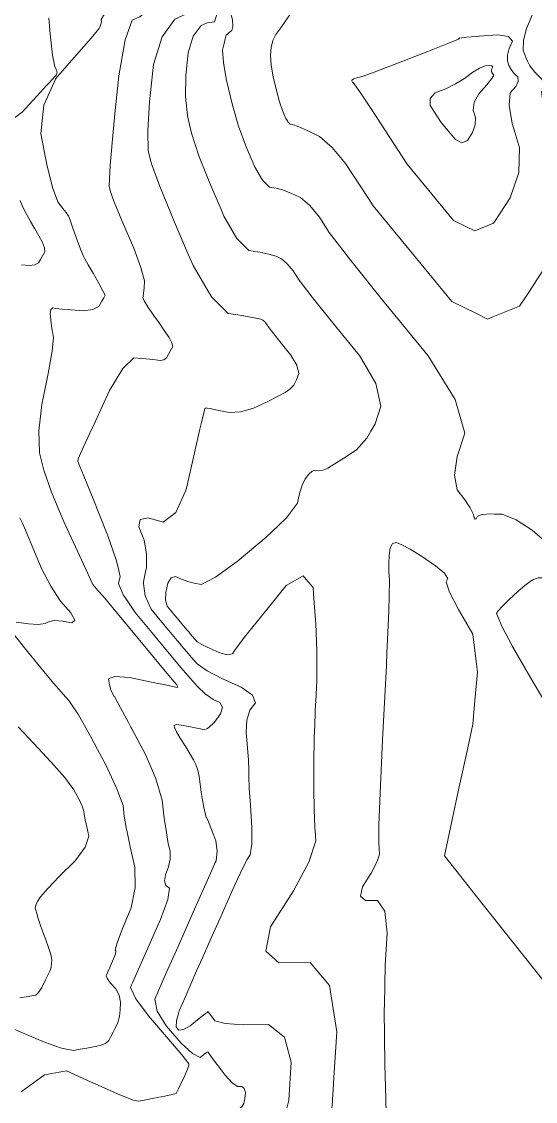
# Model space of a CAD drawing. Header units: inches. Extents: x 1337389 to 1347141, y 407035 to 414577.
# Drawn here: x 1339884 to 1340205, y 407457 to 408130 of the extents above; entities that cross this region are included whole.
import ezdxf

# ---------------------------------------------------------------- set-up
doc = ezdxf.new("R2010")
doc.units = ezdxf.units.IN
doc.header["$MEASUREMENT"] = 0
doc.layers.add('Topo', color=7, linetype='Continuous', lineweight=15, true_color=0x459900)

msp = doc.modelspace()

# ---------------------------------------------------------------- linework, layer by layer
at = {"layer": 'Topo'}
for p, q in [((1340167.695, 408120.5119, 1125), (1340169.4358, 408120.6739, 1125)), ((1340050.0631, 408067.8592, 1120), (1340049.1489, 408069.4261, 1120)), ((1340191.8451, 408060.8339, 1125), (1340194.4011, 408052.478, 1125)), ((1340103.602, 408014.8841, 1120), (1340100.6, 408019.4731, 1120)), ((1340123.946, 407990.134, 1120), (1340103.602, 408014.8841, 1120)), ((1339902.4681, 407944.218, 1095), (1339902.4699, 407944.1831, 1095)), ((1340066.399, 407773.143, 1110), (1340067.2351, 407762.268, 1110)), ((1340067.3548, 407699.128, 1110), (1340067.0871, 407691.4249, 1110)), ((1340079.0779, 407471.769, 1110), (1340078.5741, 407464.13, 1110)), ((1340078.5741, 407464.13, 1110), (1340078.1829, 407458.1941, 1110))]:
    msp.add_line(p, q, dxfattribs=at)
for points, elevation in [([(1340011.3548, 408097.7708), (1340010.1969, 408104.2919), (1340009.6551, 408111.9579), (1340010.5549, 408116.1298), (1340011.232, 408119.0581), (1340011.6851, 408120.742), (1340011.9161, 408121.181), (1340012.615, 408121.8863), (1340013.7819, 408122.8571), (1340015.4181, 408124.093), (1340016.0671, 408126.7482), (1340015.7299, 408130.82), (1340014.4058, 408136.3089), (1340014.514, 408141.2871), (1340016.055, 408145.752), (1340019.0269, 408149.7061), (1340023.3149, 408155.6981), (1340028.917, 408163.729), (1340035.8331, 408173.797), (1340039.562, 408183.2401), (1340040.1018, 408192.0557), (1340037.4541, 408200.247), (1340039.6644, 408208.2501), (1340044.3991, 408213.488)], 1115), ([(1339959.0019, 408168.3349), (1339961.4869, 408164.88), (1339966.0629, 408158.5291), (1339968.563, 408155.0731), (1339968.9879, 408154.511), (1339968.0651, 408152.9569), (1339965.793, 408150.412), (1339962.1732, 408146.8739), (1339960.22, 408143.5689), (1339959.933, 408140.4948), (1339961.313, 408137.6521), (1339960.6531, 408135.052), (1339957.951, 408132.6929), (1339953.2081, 408130.575), (1339948.896, 408118.292), (1339945.013, 408095.8431), (1339942.526, 408072.35)], 1100), ([(1340000, 408170.7858), (1340000.926, 408167.639), (1340003.1732, 408158.845), (1340006.2709, 408145.998), (1340006.7489, 408136.2321), (1340004.607, 408129.549), (1340000, 408128.9659)], 1110), ([(1339944.789, 408149.2979), (1339945.3161, 408148.572), (1339946.3939, 408147.146), (1339945.6059, 408144.7219), (1339942.9489, 408141.299), (1339938.4251, 408136.8782), (1339935.433, 408133.4549), (1339933.9719, 408131.0279), (1339934.0429, 408129.6), (1339933.8271, 408128.1591), (1339933.3251, 408126.7059), (1339932.5361, 408125.2412), (1339927.646, 408119.317), (1339918.6541, 408108.9318), (1339905.5612, 408094.088), (1339905.4741, 408093.8991)], 1095), ([(1340045.9199, 408125.889), (1340048.659, 408129.709), (1340052.9921, 408135.913), (1340058.2511, 408143.5681), (1340063.583, 408148.0029)], 1120), ([(1340000, 408141.89), (1339997.9021, 408140.0179), (1339990.8161, 408136.117), (1339979.9449, 408131.2631), (1339971.874, 408120.2409), (1339966.6022, 408103.0521), (1339964.1301, 408079.6949), (1339963.0401, 408061.7311), (1339963.3339, 408049.16), (1339965.011, 408041.983), (1339965.3279, 408041.1139)], 1105), ([(1340186.8339, 408143.9808), (1340193.2511, 408141.1722), (1340199.8258, 408141.643), (1340202.985, 408139.1761), (1340202.7279, 408133.7719), (1340199.054, 408125.4309), (1340197.1819, 408118.168), (1340197.1121, 408111.983), (1340198.8451, 408106.8761), (1340199.7509, 408105.1549)], 1120), ([(1339901.2411, 408132.108), (1339902.1609, 408121.886), (1339903.6659, 408108.9), (1339905.005, 408101.4909), (1339906.1791, 408099.6568), (1339906.4909, 408097.9421), (1339905.941, 408096.3461), (1339904.5289, 408094.868), (1339904.3881, 408094.7149)], 1090), ([(1340000, 408128.9659), (1339996.246, 408127.29), (1339991.3741, 408120.6369), (1339988.192, 408110.261), (1339986.699, 408096.1611), (1339986.5539, 408083.1231), (1339987.757, 408071.146), (1339987.7829, 408071.0348)], 1110), ([(1340049.1489, 408069.4261), (1340048.7209, 408070.159), (1340046.9591, 408074.245), (1340045.121, 408079.8088), (1340043.206, 408086.8499), (1340041.216, 408095.3691), (1340040.008, 408102.656), (1340039.58, 408108.711), (1340039.935, 408113.5341), (1340040.9978, 408117.849), (1340042.771, 408121.657), (1340045.2521, 408124.9571), (1340045.9199, 408125.889)], 1120), ([(1340095.114, 408095.172), (1340097.3702, 408095.814), (1340105.8271, 408098.8561), (1340119.231, 408103.939), (1340137.5832, 408111.065), (1340150.0641, 408116.002), (1340156.6728, 408118.7501), (1340157.4121, 408119.3099), (1340161.7201, 408119.9561), (1340167.695, 408120.5119)], 1125), ([(1340169.4358, 408120.6739), (1340169.5948, 408120.6891), (1340181.0392, 408121.508), (1340187.9769, 408120.484), (1340190.409, 408117.6181), (1340188.3349, 408112.9089), (1340187.2791, 408108.8091), (1340187.2389, 408105.3169), (1340188.217, 408102.4342), (1340189.6111, 408099.7869), (1340191.4209, 408097.377), (1340192.8599, 408095.971)], 1125), ([(1340199.7509, 408105.1549), (1340201.313, 408102.188), (1340204.5189, 408097.9181), (1340208.461, 408094.0671), (1340210.4419, 408090.777), (1340210.4609, 408088.047), (1340208.5179, 408085.877), (1340209.8491, 408075.845), (1340214.454, 408057.95), (1340219.7602, 408040.6061)], 1120), ([(1339905.4741, 408093.8991), (1339898.0911, 408077.749), (1339896.2419, 408059.9151), (1339899.2041, 408044.7459)], 1095), ([(1339904.3881, 408094.7149), (1339900.5178, 408090.5212), (1339899.9519, 408089.9029)], 1090), ([(1340029.2501, 408040.114), (1340024.2979, 408051.6), (1340019.6428, 408064.633), (1340015.6029, 408078.4769), (1340012.179, 408093.1319), (1340011.3548, 408097.7708)], 1115), ([(1340124.7971, 408040.888), (1340102.68, 408074.693), (1340095.1559, 408086.034), (1340091.1638, 408091.813), (1340090.7059, 408092.0302), (1340090.412, 408092.349), (1340090.282, 408092.7699), (1340090.317, 408093.2919), (1340091.51, 408093.9739), (1340092.203, 408094.222)], 1125), ([(1340092.203, 408094.222), (1340093.861, 408094.8151), (1340095.114, 408095.172)], 1125), ([(1340192.8599, 408095.971), (1340193.6461, 408095.203), (1340193.981, 408092.4701), (1340192.4239, 408089.179), (1340188.977, 408085.3291), (1340188.2271, 408077.6989), (1340190.176, 408066.2881), (1340191.8451, 408060.8339)], 1125), ([(1339899.9519, 408089.9029), (1339893.9102, 408083.3029), (1339884.7031, 408073.2161), (1339876.2551, 408067.0621)], 1090), ([(1339942.526, 408072.35), (1339941.5601, 408063.228), (1339939.5259, 408040.339), (1339938.9111, 408027.1749), (1339939.7151, 408023.735), (1339942.5349, 408016.1447), (1339942.726, 408015.681)], 1100), ([(1339987.7829, 408071.0348), (1339990.3072, 408060.2299), (1339994.934, 408046.166), (1340000, 408033.1568)], 1110), ([(1340100.6, 408019.4731), (1340086.3259, 408041.291), (1340078.0009, 408051.3101), (1340069.988, 408058.1449), (1340062.2889, 408061.795), (1340056.6998, 408064.2979), (1340053.2211, 408065.655), (1340051.852, 408065.864), (1340050.3523, 408067.3651), (1340050.0631, 408067.8592)], 1120), ([(1340194.4011, 408052.478), (1340194.823, 408051.097), (1340194.443, 408035.6589), (1340194.0109, 408034.4051)], 1125), ([(1339899.2041, 408044.7459), (1339900.0158, 408040.586), (1339903.549, 408026.397), (1339906.8419, 408017.3472), (1339909.8949, 408013.437), (1339912.026, 408010.697), (1339913.2329, 408009.128), (1339913.5171, 408008.7299), (1339914.5531, 408006.0019), (1339916.34, 408000.9449), (1339918.878, 407993.5591), (1339920.972, 407987.9271), (1339922.6199, 407984.0501), (1339923.8229, 407981.927), (1339925.9149, 407978.251), (1339928.8939, 407973.0219), (1339932.7612, 407966.2411), (1339935.288, 407961.6332), (1339936.4739, 407959.2011), (1339936.32, 407958.942), (1339935.603, 407957.7017), (1339934.3209, 407955.4812), (1339932.476, 407952.2781), (1339928.6888, 407950.3041), (1339922.9599, 407949.5612), (1339915.2882, 407950.048), (1339909.5409, 407950.513), (1339905.718, 407950.957), (1339903.818, 407951.3799), (1339902.6499, 407950.3041), (1339902.2139, 407947.73), (1339902.4681, 407944.218)], 1095), ([(1339965.3279, 408041.1139), (1339970.2249, 408027.699), (1339978.9761, 408006.3079), (1339988.0681, 407985.2199)], 1105), ([(1340071.085, 408006.1869), (1340069.971, 408007.89), (1340063.978, 408015.102), (1340058.2111, 408020.0218), (1340052.6679, 408022.6499), (1340047.6081, 408024.6099), (1340043.0299, 408025.9031), (1340038.935, 408026.5279), (1340034.4472, 408031.019), (1340029.5678, 408039.3761), (1340029.2501, 408040.114)], 1115), ([(1340161.2531, 408002.0209), (1340153.7128, 408005.709), (1340124.7971, 408040.888)], 1125), ([(1340000, 408033.1568), (1340001.6371, 408028.954), (1340008.66, 408012.667)], 1110), ([(1340194.0109, 408034.4051), (1340189.0371, 408019.9771), (1340179.641, 408005.6312)], 1125), ([(1339883.345, 408018.21), (1339885.0819, 408014.172), (1339887.2851, 408009.799), (1339889.953, 408005.0919), (1339892.5269, 408000.559), (1339895.008, 407996.2), (1339897.3939, 407992.0148), (1339898.6959, 407988.7391), (1339898.9121, 407986.3711), (1339898.044, 407984.913), (1339897.0819, 407983.2772), (1339896.0279, 407981.463), (1339894.882, 407979.473), (1339892.5279, 407978.2469), (1339888.968, 407977.7852), (1339884.1999, 407978.087)], 1090), ([(1339942.726, 408015.681), (1339947.371, 408004.4029), (1339954.224, 407988.511), (1339958.722, 407976.422), (1339960.8661, 407968.137), (1339960.6549, 407963.6559), (1339960.4128, 407960.456), (1339960.1381, 407958.537), (1339959.8321, 407957.8989), (1339960.8141, 407955.7431), (1339963.085, 407952.0689), (1339966.6461, 407946.8768), (1339970.0251, 407941.9542), (1339973.2219, 407937.301), (1339976.2382, 407932.9181), (1339978.0091, 407929.5611), (1339978.536, 407927.2301), (1339977.819, 407925.9259), (1339976.9459, 407924.3211), (1339975.9172, 407922.4148), (1339974.7332, 407920.208), (1339972.9831, 407918.892), (1339970.6671, 407918.4678), (1339967.787, 407918.9351), (1339964.0899, 407919.3851), (1339959.5779, 407919.8171), (1339954.2511, 407920.2331), (1339947.463, 407913.5591), (1339939.2159, 407899.7971), (1339930.325, 407880.699)], 1100), ([(1340008.66, 408012.667), (1340010.4162, 408008.594), (1340018.5431, 407994.6728), (1340026.017, 407987.192), (1340031.415, 407986.3678)], 1110), ([(1340111.3652, 407953.6528), (1340110.1031, 407955.1881), (1340089.566, 407980.818), (1340076.1889, 407998.385), (1340071.085, 408006.1869)], 1115), ([(1340179.641, 408005.6312), (1340178.604, 408004.0481), (1340166.83, 407999.2931), (1340161.2531, 408002.0209)], 1125), ([(1339988.0681, 407985.2199), (1339991.263, 407977.8109), (1340000, 407962.8459)], 1105), ([(1340031.415, 407986.3678), (1340032.8399, 407986.1511), (1340038.516, 407984.9211), (1340043.0469, 407983.504), (1340046.433, 407981.899), (1340049.9561, 407978.894), (1340053.6161, 407974.488), (1340057.415, 407968.6819), (1340065.5859, 407957.9517), (1340078.1299, 407942.296), (1340091.0631, 407926.563)], 1110), ([(1340167.4692, 407947.9799), (1340152.6312, 407955.2391), (1340123.946, 407990.134)], 1120), ([(1340212.9549, 407980.6811), (1340212.5231, 407979.4291), (1340199.041, 407958.8451)], 1120), ([(1340000, 407962.8459), (1340002.6381, 407958.3271), (1340013.1001, 407947.857), (1340017.889, 407947.1259)], 1105), ([(1340199.041, 407958.8451), (1340194.8339, 407952.4221), (1340178.154, 407945.6848)], 1120), ([(1340179.1831, 407822.896), (1340176.697, 407822.9631), (1340171.552, 407822.556), (1340168.575, 407821.5459), (1340167.765, 407819.9341), (1340167.051, 407819.6609), (1340166.431, 407820.7249), (1340165.9059, 407823.1279), (1340163.9701, 407826.8132), (1340160.622, 407831.78), (1340155.862, 407838.0288), (1340154.2882, 407847.0309), (1340155.8989, 407858.786), (1340160.6961, 407873.2951), (1340154.6619, 407894.1979), (1340137.798, 407921.496), (1340111.3652, 407953.6528)], 1115), ([(1339902.4699, 407944.1831), (1339902.508, 407943.658), (1339902.9489, 407939.859), (1339903.3841, 407937.255)], 1095), ([(1340017.889, 407947.1259), (1340022.6491, 407946.3992), (1340029.4242, 407945.233), (1340033.426, 407944.358), (1340034.6549, 407943.7759), (1340035.9329, 407942.685), (1340037.262, 407941.0872), (1340038.6399, 407938.9799), (1340041.6052, 407935.086), (1340046.158, 407929.4041), (1340052.297, 407921.9361), (1340052.9112, 407920.8748)], 1105), ([(1340178.154, 407945.6848), (1340174.8702, 407944.359), (1340167.4692, 407947.9799)], 1120), ([(1339903.3841, 407937.255), (1339903.538, 407936.3349), (1339904.275, 407933.085), (1339903.424, 407924.4748), (1339900.9868, 407910.5049), (1339897.9981, 407896.148)], 1095), ([(1340091.0631, 407926.563), (1340095.0469, 407921.7161), (1340098.2589, 407916.171)], 1110), ([(1340052.9112, 407920.8748), (1340055.9501, 407915.629), (1340057.1189, 407910.4831), (1340055.8011, 407906.499), (1340053.964, 407903.2099), (1340051.6071, 407900.6161), (1340048.7308, 407898.7181), (1340043.9738, 407896.129), (1340037.3381, 407892.847), (1340028.8221, 407888.8737), (1340020.9641, 407886.656), (1340013.7641, 407886.1931), (1340007.223, 407887.4851), (1340002.6712, 407888.398), (1340000.108, 407888.93), (1340000, 407888.9591)], 1105), ([(1340098.2589, 407916.171), (1340105.1149, 407904.3361), (1340108.334, 407890.156), (1340104.7041, 407879.1771), (1340102.0621, 407874.4469)], 1110), ([(1339897.9981, 407896.148), (1339896.963, 407891.176), (1339895.1459, 407874.6911), (1339895.5341, 407861.052), (1339898.1279, 407850.2579), (1339902.937, 407836.4411), (1339909.962, 407819.603), (1339919.2031, 407799.7419), (1339925.4171, 407786.373), (1339928.605, 407779.495), (1339928.766, 407779.1079), (1339929.8728, 407777.7139), (1339931.925, 407775.314), (1339934.9233, 407771.9058), (1339941.2769, 407764.37), (1339950.9871, 407752.704), (1339964.054, 407736.9091), (1339972.83, 407726.3031), (1339977.3139, 407720.8851), (1339977.508, 407720.6559), (1339978.2019, 407719.851), (1339979.3968, 407718.4689), (1339981.0929, 407716.5111), (1339981.816, 407715.296), (1339981.5652, 407714.825), (1339980.3401, 407715.0972), (1339974.924, 407716.212), (1339965.3161, 407718.1691), (1339951.517, 407720.97), (1339942.558, 407721.6259), (1339938.438, 407720.1349), (1339939.1581, 407716.499), (1339940.0199, 407713.462), (1339941.0241, 407711.0229), (1339942.0859, 407709.3179)], 1095), ([(1340000, 407888.9591), (1339999.5359, 407889.0829), (1339999.0369, 407888.913), (1339998.613, 407888.4209), (1339998.2631, 407887.6071), (1339996.243, 407879.094), (1339995.3009, 407874.9571)], 1105), ([(1339930.325, 407880.699), (1339929.5081, 407878.9441), (1339926.9209, 407873.335)], 1100), ([(1339926.9209, 407873.335), (1339922.987, 407864.8039), (1339919.6511, 407857.374), (1339919.5022, 407856.657), (1339919.418, 407856.115), (1339919.398, 407855.7479), (1339919.4441, 407855.558), (1339919.5331, 407855.306), (1339919.6629, 407854.9951), (1339919.8359, 407854.623), (1339922.9069, 407847.0641), (1339925.588, 407840.4411)], 1100), ([(1339995.3009, 407874.9571), (1339992.551, 407862.8821), (1339987.188, 407838.9709), (1339986.4211, 407837.242)], 1105), ([(1340102.0621, 407874.4469), (1340099.6421, 407870.114), (1340093.1479, 407862.968), (1340085.221, 407857.7379), (1340079.233, 407853.923), (1340075.1849, 407851.524), (1340073.076, 407850.5399), (1340071.065, 407850.0031), (1340069.153, 407849.9141), (1340067.34, 407850.2719), (1340065.4091, 407849.5401), (1340063.3578, 407847.717), (1340061.1899, 407844.804), (1340059.294, 407840.8149), (1340057.6719, 407835.7511), (1340056.7969, 407831.769)], 1110), ([(1339925.588, 407840.4411), (1339928.8771, 407832.317), (1339937.7449, 407810.3821), (1339937.9249, 407809.8661)], 1100), ([(1339986.4211, 407837.242), (1339980.5189, 407823.9341), (1339972.5461, 407817.771), (1339963.266, 407820.4821), (1339958.1939, 407819.5341), (1339957.329, 407814.9269), (1339960.67, 407806.662), (1339962.2778, 407798.1819), (1339962.1509, 407789.4869), (1339961.8371, 407787.9828)], 1105), ([(1340056.7969, 407831.769), (1340056.3231, 407829.6098), (1340049.3927, 407820.5061), (1340040.116, 407811.56)], 1110), ([(1340235.86, 407791.195), (1340234.9281, 407791.3839), (1340224.628, 407795.9551), (1340213.8471, 407803.107), (1340202.5851, 407812.8391), (1340192.6399, 407819.3929), (1340184.0099, 407822.7671), (1340179.1831, 407822.896)], 1115), ([(1339883.308, 407820.6479), (1339884.6631, 407817.737), (1339887.368, 407811.4811), (1339891.424, 407801.8829), (1339896.8309, 407788.9421), (1339902.5769, 407777.878), (1339908.6639, 407768.694), (1339915.091, 407761.388), (1339917.4301, 407756.8751), (1339915.681, 407755.1559), (1339909.845, 407756.2309), (1339905.1211, 407756.509), (1339901.51, 407755.991), (1339899.0112, 407754.6751), (1339894.74, 407754.1509), (1339888.6962, 407754.417), (1339880.8789, 407755.475)], 1090), ([(1339937.9249, 407809.8661), (1339943.3521, 407794.2972), (1339944.0561, 407791.226)], 1100), ([(1340040.116, 407811.56), (1340036.8801, 407808.439), (1340018.786, 407793.4089), (1340005.2789, 407783.6242), (1340000, 407780.9389)], 1110), ([(1340112.084, 407735.9459), (1340113.2229, 407762.2991), (1340113.7301, 407781.575), (1340113.3119, 407787.0089), (1340113.239, 407792.1911), (1340113.5099, 407797.121), (1340114.1241, 407801.799), (1340115.4172, 407804.06)], 1115), ([(1340115.4172, 407804.06), (1340115.6539, 407804.475), (1340118.098, 407805.1481), (1340121.457, 407803.8171), (1340126.6392, 407800.96), (1340133.6441, 407796.5752), (1340142.4709, 407790.6631), (1340147.9779, 407786.041), (1340150.163, 407782.707), (1340149.028, 407780.6618), (1340151.219, 407774.216), (1340156.7381, 407763.3681), (1340159.5579, 407758.507)], 1115), ([(1339944.0561, 407791.226), (1339945.697, 407784.0629), (1339944.781, 407779.678), (1339947.9409, 407772.1968), (1339948.447, 407771.4582)], 1100), ([(1339961.8371, 407787.9828), (1339960.2901, 407780.5781), (1339960.3972, 407779.6413)], 1105), ([(1340000, 407780.9389), (1339996.3589, 407779.0868), (1339992.027, 407779.7952), (1339987.915, 407780.8479), (1339984.0252, 407782.2479), (1339980.3569, 407783.9921), (1339977.5, 407783.189), (1339975.4561, 407779.839), (1339974.2249, 407773.9431), (1339974.089, 407769.183), (1339975.0491, 407765.5611), (1339977.104, 407763.0759), (1339979.85, 407759.7881), (1339980.281, 407759.275)], 1110), ([(1340043.3699, 407771.1872), (1340049.1899, 407778.415), (1340059.9371, 407784.3529), (1340061.8199, 407782.156)], 1110), ([(1340181.6409, 407758.0571), (1340180.5331, 407760.8459), (1340181.5291, 407762.6401), (1340184.0699, 407765.5259), (1340188.1531, 407769.5038), (1340193.781, 407774.5741), (1340198.2001, 407778.3541), (1340201.4111, 407780.844), (1340203.413, 407782.0452), (1340205.1109, 407782.8158), (1340206.504, 407783.16), (1340207.5919, 407783.0749), (1340209.3639, 407783.086), (1340211.8201, 407783.1951), (1340214.9591, 407783.4001), (1340221.884, 407782.5571), (1340224.2911, 407782.1324)], 1110), ([(1339960.3972, 407779.6413), (1339961.277, 407771.946), (1339965.1132, 407763.5899), (1339971.7971, 407755.5111), (1339974.8202, 407751.869)], 1105), ([(1340061.8199, 407782.156), (1340066.0899, 407777.1729), (1340066.399, 407773.143)], 1110), ([(1339948.447, 407771.4582), (1339955.177, 407761.62), (1339966.4889, 407747.9471), (1339969.367, 407744.4732)], 1100), ([(1340000, 407739.949), (1340001.39, 407739.268), (1340007.9689, 407736.4069), (1340012.7949, 407735.2511), (1340015.8669, 407735.7989), (1340017.1871, 407738.052), (1340023.18, 407745.906), (1340033.8481, 407759.3599), (1340043.3699, 407771.1872)], 1110), ([(1340067.2351, 407762.268), (1340067.6491, 407756.8759), (1340067.7282, 407754.789)], 1110), ([(1339980.281, 407759.275), (1339983.2851, 407755.6979), (1339987.4089, 407750.804), (1339988.4083, 407749.6232)], 1110), ([(1340159.5579, 407758.507), (1340165.5831, 407748.119), (1340167.7118, 407731)], 1115), ([(1340210.0669, 407706.5991), (1340209.9031, 407706.8729), (1340201.2239, 407721.666), (1340190.3801, 407740.359), (1340183.483, 407753.4189), (1340181.6409, 407758.0571)], 1110), ([(1339974.8202, 407751.869), (1339977.191, 407749.012), (1339981.2949, 407744.094), (1339982.9138, 407742.173)], 1105), ([(1339988.4083, 407749.6232), (1339990.523, 407747.1219), (1339992.6269, 407744.65), (1339993.7191, 407743.3889), (1339996.64, 407741.5949), (1340000, 407739.949)], 1110), ([(1340067.7282, 407754.789), (1340068.3891, 407737.388), (1340068.373, 407733.454)], 1110), ([(1339878.9829, 407748.5031), (1339886.1231, 407739.627), (1339896.3631, 407727.031), (1339900.0479, 407722.5959)], 1090), ([(1339969.367, 407744.4732), (1339974.531, 407738.2359), (1339977.4339, 407734.7411)], 1100), ([(1339982.9138, 407742.173), (1339984.1089, 407740.755), (1339987.1189, 407737.2209), (1339990.324, 407733.491), (1339993.7259, 407729.565), (1340000, 407725.2119)], 1105), ([(1340111.7609, 407728.557), (1340111.7921, 407729.18), (1340112.084, 407735.9459)], 1115), ([(1339977.4339, 407734.7411), (1339979.304, 407732.49), (1339980.8079, 407730.706), (1339983.7141, 407727.3192), (1339988.0221, 407722.331), (1339993.7328, 407715.7399), (1339998.9571, 407710.7289), (1340000, 407709.9739)], 1100), ([(1340068.373, 407733.454), (1340068.3113, 407718.707), (1340067.7031, 407706.581)], 1110), ([(1340107.0871, 407624.6539), (1340107.084, 407629.363), (1340107.8669, 407648.9471), (1340109.4359, 407682.2199), (1340111.7609, 407728.557)], 1115), ([(1340167.7118, 407731), (1340168.5441, 407724.3061), (1340166.954, 407706.702)], 1115), ([(1339900.0479, 407722.5959), (1339904.3981, 407717.361), (1339910.227, 407710.616), (1339913.852, 407706.7971), (1339916.763, 407702.346)], 1090), ([(1340000, 407725.2119), (1340000.0261, 407725.1939), (1340009.224, 407720.379), (1340021.3199, 407715.119), (1340028.271, 407710.093), (1340030.0749, 407705.3008), (1340026.7331, 407700.742), (1340024.7942, 407694.5441), (1340024.257, 407686.7051), (1340025.1241, 407677.2269), (1340025.7019, 407669.5341), (1340025.993, 407663.6269), (1340025.995, 407659.5061), (1340026.314, 407652.1251), (1340026.951, 407641.483), (1340027.9051, 407627.5811), (1340027.8731, 407617.2629), (1340026.8539, 407610.5301), (1340024.85, 407607.3829), (1340021.0539, 407599.7759), (1340019.0332, 407595.4111)], 1105), ([(1339942.0859, 407709.3179), (1339942.1709, 407709.182), (1339945.97, 407702.2439), (1339950.882, 407693.08)], 1095), ([(1340000, 407709.9739), (1340003.697, 407707.299), (1340007.9511, 407705.45), (1340009.5081, 407702.4731), (1340008.3699, 407698.3689), (1340004.5348, 407693.1382), (1340001.1589, 407689.8332), (1340000, 407689.2849)], 1100), ([(1339916.763, 407702.346), (1339919.5231, 407698.1252), (1339925.606, 407687.467)], 1090), ([(1340067.7031, 407706.581), (1340067.4139, 407700.835), (1340067.3548, 407699.128)], 1110), ([(1340166.954, 407706.702), (1340165.6199, 407691.9279), (1340162.454, 407677.2121)], 1115), ([(1339883.3009, 407521.426), (1339888.445, 407522.3221), (1339891.7329, 407522.9041), (1339893.1668, 407523.1719), (1339894.89, 407524.8781), (1339896.9039, 407528.021), (1339899.2069, 407532.601), (1339900.8982, 407535.9821), (1339901.977, 407538.165), (1339902.4451, 407539.1492), (1339902.784, 407540.6319), (1339902.996, 407542.613), (1339903.0789, 407545.0918), (1339902.4699, 407548.5079), (1339901.17, 407552.862), (1339899.1791, 407558.154), (1339897.4421, 407562.9361), (1339895.96, 407567.21), (1339894.7321, 407570.9751), (1339893.8069, 407573.927), (1339893.1851, 407576.0661), (1339892.8661, 407577.391), (1339893.2528, 407579.236), (1339894.345, 407581.6), (1339896.1428, 407584.4839), (1339900.64, 407589.6578), (1339907.8339, 407597.12), (1339917.725, 407606.8721), (1339923.8779, 407615.269), (1339926.29, 407622.3109), (1339924.9631, 407627.9981), (1339923.9979, 407632.4649), (1339923.394, 407635.7111), (1339923.1508, 407637.7359), (1339921.993, 407640.9611), (1339919.92, 407645.385), (1339916.9321, 407651.0091), (1339911.23, 407658.667), (1339902.816, 407668.359), (1339891.6869, 407680.0861), (1339882.2822, 407690.3471)], 1085), ([(1339950.882, 407693.08), (1339952.4219, 407690.208), (1339953.0141, 407689.0949)], 1095), ([(1339953.0141, 407689.0949), (1339961.526, 407673.0752), (1339965.4841, 407663.8679)], 1095), ([(1340000, 407689.2849), (1339998.2411, 407688.4528), (1339995.7808, 407688.9989), (1339992.5692, 407689.6809), (1339988.605, 407690.502), (1339983.888, 407691.4591), (1339980.8251, 407691.6832), (1339979.4171, 407691.1739), (1339979.6629, 407689.9311), (1339980.9479, 407687.3019), (1339983.273, 407683.2872), (1339986.6371, 407677.886), (1339989.3781, 407673.3462), (1339991.4981, 407669.6672), (1339992.995, 407666.8502), (1339994.1818, 407663.3959), (1339995.0579, 407659.3049), (1339995.6241, 407654.5758), (1339996.3301, 407649.6701), (1339997.1772, 407644.585), (1339998.164, 407639.3219), (1339998.934, 407635.7299), (1339999.4859, 407633.8079), (1339999.8201, 407633.5571), (1340000, 407633.1449)], 1100), ([(1340067.0871, 407691.4249), (1340066.8201, 407683.756), (1340066.5272, 407667.4678), (1340066.534, 407654.0251)], 1110), ([(1339925.606, 407687.467), (1339927.2408, 407684.6019), (1339931.6979, 407676.215)], 1090), ([(1339931.6979, 407676.215), (1339937.0051, 407666.227), (1339943.7792, 407651.7709), (1339947.562, 407641.2339), (1339948.354, 407634.6161), (1339949.7811, 407626.46)], 1090), ([(1340162.454, 407677.2121), (1340156.8099, 407650.985), (1340150.9299, 407623.6798), (1340147.9789, 407610.0121), (1340147.958, 407609.9811), (1340147.95, 407609.9441), (1340147.9639, 407609.915), (1340158.1561, 407597.0649), (1340167.364, 407585.4539)], 1115), ([(1339965.4841, 407663.8679), (1339968.043, 407657.916), (1339971.973, 407644.7319), (1339973.3152, 407633.5209), (1339974.5789, 407624.4601), (1339975.7671, 407617.5509), (1339976.8771, 407612.7921), (1339976.9449, 407607.983), (1339975.97, 407603.1229), (1339973.9521, 407598.2121), (1339973.3739, 407594.357), (1339974.234, 407591.5579), (1339976.5341, 407589.8141), (1339975.429, 407582.71), (1339970.9189, 407570.246), (1339967.5841, 407562.7359)], 1095), ([(1340066.534, 407654.0251), (1340066.5349, 407651.974), (1340066.7379, 407638.782), (1340067.1331, 407627.8939), (1340067.4949, 407622.6259)], 1110), ([(1340000, 407633.1449), (1340000.9112, 407631.0519), (1340002.7588, 407626.2891), (1340005.364, 407619.2701), (1340006.294, 407612.784), (1340005.5491, 407606.83), (1340005.0649, 407605.7461)], 1100), ([(1339949.7811, 407626.46), (1339949.8561, 407626.0302), (1339952.0682, 407615.4759), (1339954.99, 407602.953), (1339955.1681, 407590.2979), (1339954.9331, 407589.1269)], 1090), ([(1340067.4949, 407622.6259), (1340067.7219, 407619.3099), (1340063.3281, 407606.0699), (1340053.95, 407588.1759), (1340039.5891, 407565.6261), (1340036.5242, 407550.6469), (1340044.7549, 407543.238), (1340064.2829, 407543.398), (1340076.3509, 407529.084), (1340080.959, 407500.2951), (1340079.0779, 407471.769)], 1110), ([(1340101.0911, 407597.2951), (1340102.2989, 407599.1928), (1340105.8669, 407606.001), (1340107.5389, 407611.0391), (1340107.315, 407614.3049), (1340107.1649, 407618.4481), (1340107.0879, 407623.467), (1340107.0871, 407624.6539)], 1115), ([(1340005.0649, 407605.7461), (1340003.1291, 407601.4079), (1340000, 407594.375)], 1100), ([(1340000, 407594.375), (1339998.3739, 407590.7211), (1339991.2861, 407574.769), (1339981.8639, 407553.5509), (1339974.749, 407537.468), (1339969.942, 407526.5203), (1339967.4419, 407520.7071), (1339967.859, 407518.608)], 1100), ([(1340019.0332, 407595.4111), (1340015.468, 407587.7081), (1340008.0901, 407571.181), (1340001.9579, 407557.4309), (1340000, 407553.033)], 1105), ([(1340110.5139, 407516.986), (1340110.9791, 407541.533), (1340112.32, 407561.8741), (1340110.7369, 407575.415), (1340106.2311, 407582.1547), (1340098.8009, 407582.0939), (1340095.668, 407584.9131), (1340096.835, 407590.6128), (1340101.0911, 407597.2951)], 1115), ([(1339954.9331, 407589.1269), (1339952.6029, 407577.5099), (1339947.294, 407564.5904), (1339943.9473, 407555.8291), (1339942.5641, 407551.229), (1339943.1439, 407550.7889), (1339942.865, 407548.9979), (1339941.7281, 407545.855), (1339939.7319, 407541.36), (1339938.2809, 407538.0839), (1339937.376, 407536.0268), (1339937.0152, 407535.188), (1339937.8341, 407533.4181), (1339939.8338, 407530.7148), (1339943.013, 407527.0809), (1339945.0801, 407523.0799), (1339946.0339, 407518.7122), (1339945.876, 407513.979), (1339945.2811, 407509.793), (1339944.251, 407506.1571), (1339942.7841, 407503.069), (1339941.3849, 407500.1742), (1339940.0561, 407497.4741), (1339938.795, 407494.9661), (1339936.5739, 407493.0372), (1339933.3908, 407491.6839), (1339929.249, 407490.9089), (1339925.071, 407490.1477), (1339920.8589, 407489.4001), (1339916.6128, 407488.6651), (1339909.1999, 407490.1379), (1339898.621, 407493.8179), (1339884.8771, 407499.7051), (1339875.188, 407503.853)], 1090), ([(1340167.364, 407585.4539), (1340178.5247, 407571.3809), (1340209.073, 407532.8639), (1340215.2261, 407526.341)], 1115), ([(1339967.5841, 407562.7359), (1339963.0039, 407552.4229), (1339957.2501, 407539.432), (1339953.6589, 407531.273), (1339952.9549, 407529.6359)], 1095), ([(1340000, 407553.033), (1339997.073, 407546.4589), (1339993.4331, 407538.2621), (1339989.817, 407530.0319), (1339986.2251, 407521.766), (1339982.6561, 407513.4659), (1339981.8928, 407510.909)], 1105), ([(1339952.9549, 407529.6359), (1339952.2289, 407527.948), (1339955.478, 407520.9259), (1339963.4069, 407510.208), (1339976.0149, 407495.795), (1339984.4099, 407485.8499), (1339988.5901, 407480.373), (1339988.5561, 407479.3637), (1339987.7121, 407476.961), (1339986.056, 407473.1641), (1339983.5899, 407467.973), (1339981.873, 407464.367), (1339980.905, 407462.3471), (1339980.6869, 407461.9123), (1339978.2569, 407461.1951), (1339973.616, 407460.1959), (1339966.764, 407458.9141), (1339961.6981, 407457.973), (1339958.4169, 407457.3739), (1339956.9229, 407457.115), (1339954.026, 407457.757), (1339949.7281, 407459.298), (1339944.0269, 407461.74), (1339935.9099, 407465.334), (1339925.374, 407470.0811), (1339912.421, 407475.9801), (1339898.6769, 407473.599), (1339884.1421, 407462.9361)], 1095), ([(1339967.859, 407518.608), (1339968.9269, 407513.2291), (1339974.3969, 407504.086), (1339983.8521, 407493.2779), (1339990.932, 407486.7012), (1339995.638, 407484.3541), (1339997.969, 407486.239), (1339999.569, 407487.424), (1340000, 407487.6649)], 1100), ([(1340111.3441, 407458.8971), (1340110.7681, 407479.919), (1340110.4619, 407514.2143), (1340110.5139, 407516.986)], 1115), ([(1339981.8928, 407510.909), (1339980.819, 407507.3119), (1339980.7151, 407503.304), (1339982.343, 407501.4431), (1339985.2711, 407501.6919), (1339989.4988, 407504.051), (1339995.027, 407508.52), (1339998.7301, 407511.4719), (1340000, 407512.4419)], 1105), ([(1340000, 407512.4419), (1340000.609, 407512.9069), (1340000.662, 407512.824), (1340001.3719, 407511.855), (1340002.7369, 407509.9989), (1340004.7579, 407507.2559), (1340011.3479, 407505.4712), (1340022.5061, 407504.643), (1340038.2342, 407504.773), (1340048.2009, 407497.0081), (1340052.4092, 407481.3481), (1340050.8549, 407457.794), (1340049.015, 407450.1852)], 1105), ([(1340000, 407487.6649), (1340000.439, 407487.9101), (1340000.5791, 407487.6961), (1340002.4162, 407485.1869), (1340005.95, 407480.382), (1340006.3381, 407479.8561)], 1100), ([(1340006.3381, 407479.8561), (1340011.1811, 407473.282), (1340015.5241, 407468.5549), (1340018.979, 407466.2031), (1340021.545, 407466.224), (1340023.1719, 407464.9571), (1340023.8579, 407462.4019), (1340023.605, 407458.5581), (1340022.8941, 407455.6169), (1340021.725, 407453.5778), (1340020.0981, 407452.4407), (1340018.167, 407450.904), (1340015.9302, 407448.9682), (1340013.3891, 407446.632), (1340010.5699, 407443.8619), (1340007.4729, 407440.657), (1340004.0981, 407437.017), (1340000.9549, 407434.2499), (1340000, 407433.629)], 1100), ([(1340078.1829, 407458.1941), (1340078.1061, 407457.0301), (1340076.9878, 407443.7931)], 1110), ([(1340111.364, 407403.3799), (1340111.9009, 407410.5219), (1340111.8989, 407438.6469), (1340111.3441, 407458.8971)], 1115)]:
    msp.add_lwpolyline(points, dxfattribs=dict(at, elevation=elevation))
at = {"layer": 'Topo', "elevation": 1130}
msp.add_lwpolyline([(1340145.9909, 408066.892), (1340139.085, 408077.4481), (1340138.987, 408081.8231), (1340142.2452, 408085.2941), (1340148.8589, 408087.8619), (1340154.9619, 408090.857), (1340160.553, 408094.2791), (1340165.6351, 408098.129), (1340169.8939, 408100.7569), (1340173.3319, 408102.1648), (1340175.9491, 408102.3531), (1340177.5349, 408102.1189), (1340178.0911, 408101.4629), (1340177.617, 408100.387), (1340177.3751, 408099.4489), (1340177.366, 408098.651), (1340177.5901, 408097.9921), (1340177.9089, 408097.3869), (1340178.3219, 408096.835), (1340178.831, 408096.3381), (1340177.5202, 408094.1642), (1340174.388, 408090.3111), (1340169.4358, 408084.781), (1340166.6061, 408079.5529), (1340165.8988, 408074.626), (1340167.3138, 408069.9999), (1340167.1979, 408065.3001), (1340165.5522, 408060.524), (1340162.3749, 408055.674), (1340158.7899, 408054.2261), (1340154.7959, 408056.1802)], close=True, dxfattribs=at)

doc.saveas('drawing.dxf')
